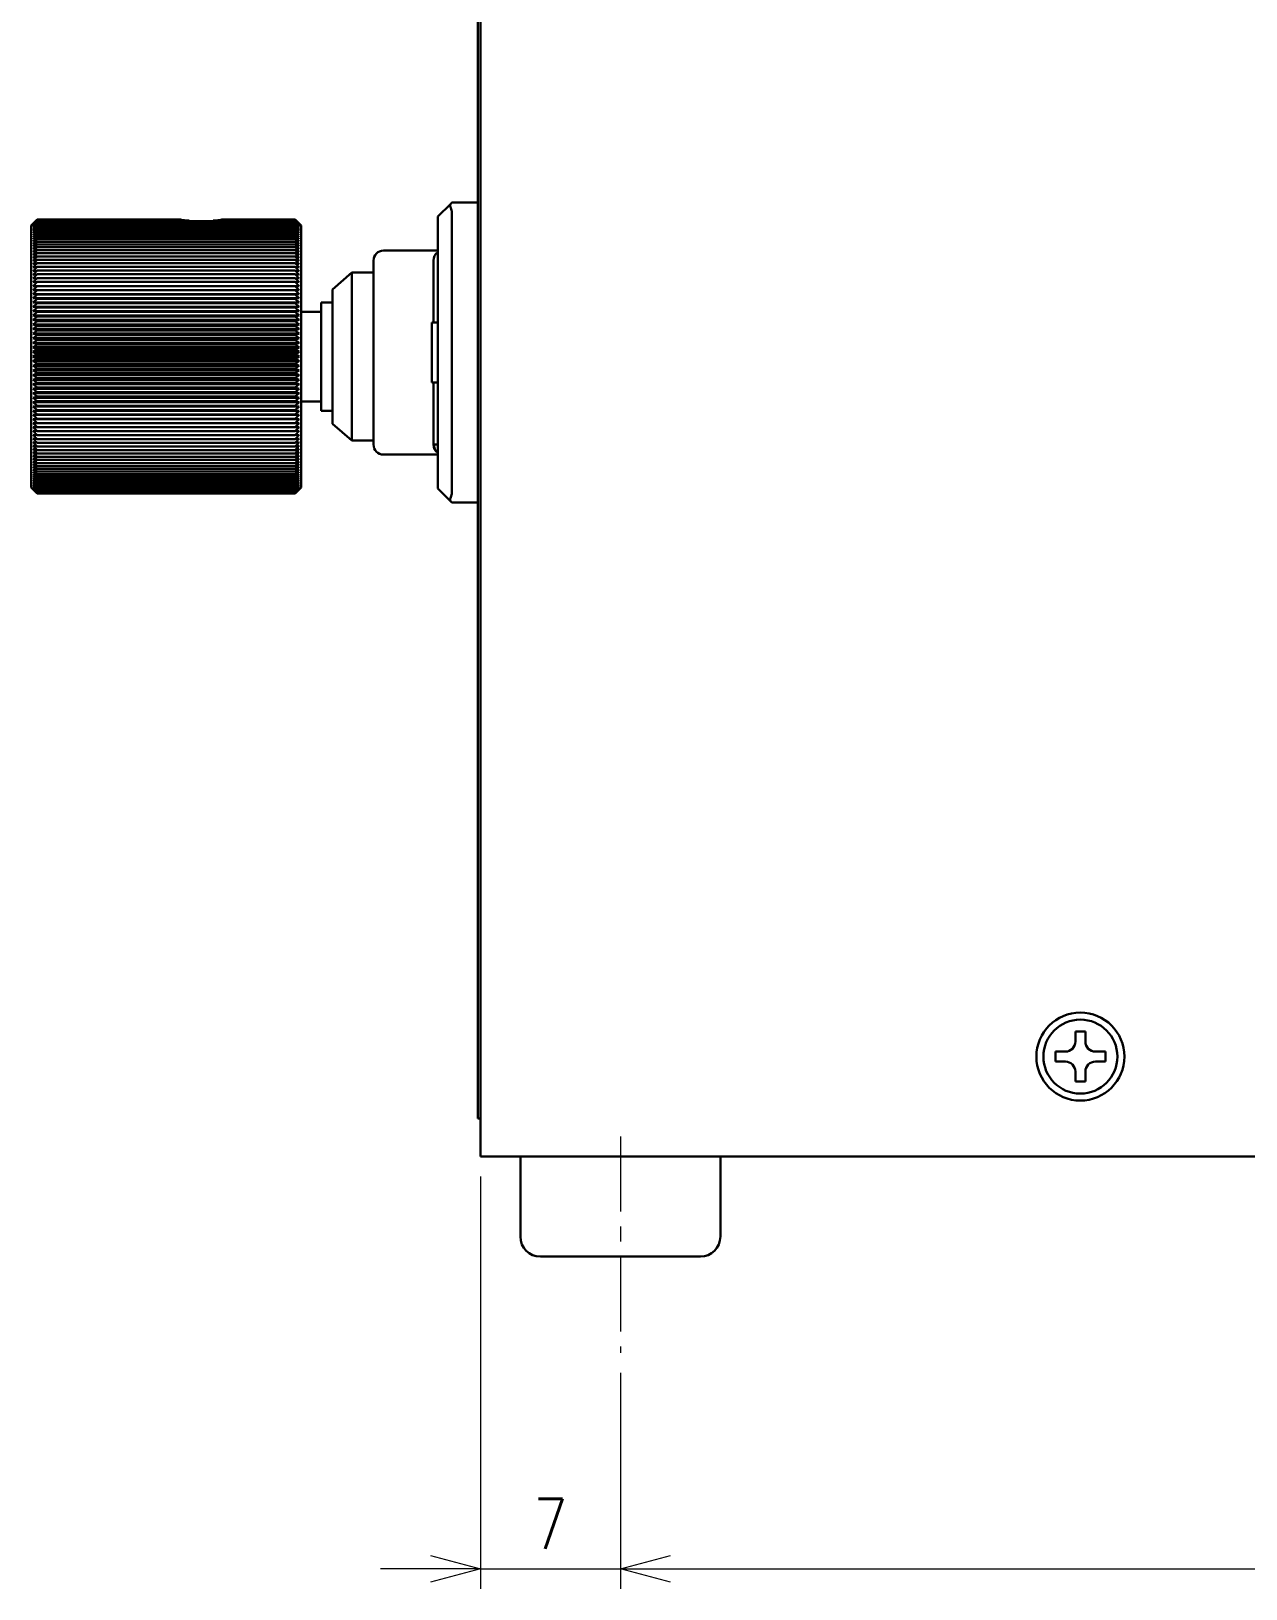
# Model space of a CAD drawing. Header units: millimetres. Extents: x 44 to 347, y 16 to 171.
# Drawn here: x 186.5 to 247.3, y 15.7 to 93.6 of the extents above; entities that cross this region are included whole.
import ezdxf

# ---------------------------------------------------------------- set-up
doc = ezdxf.new("R2010")
doc.units = ezdxf.units.MM
doc.linetypes.add('CENTER', pattern=[2, 1.25, -0.25, 0.25, -0.25])
doc.layers.get('0').update_dxf_attribs({"lineweight": 30})
doc.layers.get('Defpoints').update_dxf_attribs({"lineweight": 9})
doc.layers.add('2KD_寸法１', color=7, linetype='Continuous', lineweight=15)
doc.layers.add('2KD_寸法１ @ 1', color=7, linetype='Continuous', lineweight=15)
doc.styles.get("Standard").update_dxf_attribs({"font": 'simplex.shx', "width": 0.8, "bigfont": 'extfont.shx'})
doc.dimstyles.new('KD-STD', dxfattribs={"dimscale": 0, "dimtxt": 2.5, "dimasz": 2.5, "dimexe": 1, "dimexo": 1, "dimgap": 1, "dimtad": 1, "dimdsep": 46, "dimtxsty": 'Standard', "dimblk": 'OPEN30', "dimcen": 0, "dimadec": 0, "dimazin": 0, "dimtfac": 1, "dimtmove": 0, "dimatfit": 3, "dimldrblk": 'OPEN30', "dimfxl": 1, "dimtolj": 1, "dimtzin": 0, "dimlwd": 15, "dimlwe": 15, "dimarcsym": 0})

# ---------------------------------------------------------------- blocks, each defined once
blk = doc.blocks.new('_Open30')
at = {"lineweight": -2}
for p, q in [((-1, 0.268), (0, 0)), ((0, 0), (-1, -0.268)), ((0, 0), (-1, 0))]:
    blk.add_line(p, q, dxfattribs=at)
blk = doc.blocks.new('*D63')
at = {"layer": '2KD_寸法１', "color": 0, "lineweight": 15}
for p, q in [((208.992, 36.308), (208.992, 15.697)), ((215.992, 26.504), (215.992, 15.697)), ((206.492, 16.697), (203.992, 16.697)), ((208.992, 16.697), (215.992, 16.697)), ((218.492, 16.697), (220.992, 16.697))]:
    blk.add_line(p, q, dxfattribs=at)
at = {"layer": 'Defpoints', "color": 0}
for p in [(208.992, 37.308), (215.992, 27.504), (215.992, 16.697)]:
    blk.add_point(p, dxfattribs=at)
at = {"layer": '2KD_寸法１', "color": 0, "lineweight": 15, "xscale": 2.5, "yscale": 2.5, "zscale": 2.5}
blk.add_blockref('_Open30', (208.992, 16.697), dxfattribs=at)
at = {"layer": '2KD_寸法１', "color": 0, "lineweight": 15, "xscale": 2.5, "yscale": 2.5, "zscale": 2.5, "rotation": 180}
blk.add_blockref('_Open30', (215.992, 16.697), dxfattribs=at)
at = {"layer": '2KD_寸法１', "color": 0, "insert": (212.492, 18.947), "char_height": 2.5, "attachment_point": 5}
blk.add_mtext('\\A1;7', dxfattribs=at)
blk = doc.blocks.new('*D64')
at = {"layer": '2KD_寸法１', "color": 0, "lineweight": 15}
for p, q in [((215.992, 26.504), (215.992, 15.697)), ((321.992, 26.504), (321.992, 15.697)), ((218.492, 16.697), (319.492, 16.697))]:
    blk.add_line(p, q, dxfattribs=at)
at = {"layer": 'Defpoints', "color": 0}
for p in [(215.992, 27.504), (321.992, 27.504), (321.992, 16.697)]:
    blk.add_point(p, dxfattribs=at)
at = {"layer": '2KD_寸法１', "color": 0, "lineweight": 15, "xscale": 2.5, "yscale": 2.5, "zscale": 2.5, "rotation": 180}
blk.add_blockref('_Open30', (215.992, 16.697), dxfattribs=at)
at = {"layer": '2KD_寸法１', "color": 0, "lineweight": 15, "xscale": 2.5, "yscale": 2.5, "zscale": 2.5}
blk.add_blockref('_Open30', (321.992, 16.697), dxfattribs=at)
at = {"layer": '2KD_寸法１', "color": 0, "insert": (268.992, 18.947), "char_height": 2.5, "attachment_point": 5}
blk.add_mtext('\\A1;106', dxfattribs=at)
blk = doc.blocks.new('A$C4C802745')
for p, q in [((-120, -1.2), (-120, -105)), ((-120.125, -102.1), (-120.125, -3.1)), ((-121.482, -57.357), (-122.125, -58)), ((-121.425, -57.3), (-121.482, -57.357)), ((-120.125, -57.3), (-121.425, -57.3)), ((-142.36, -58.35), (-142.46, -58.45)), ((-142.16, -58.151), (-142.36, -58.35)), ((-142.36, -58.354), (-142.16, -58.151)), ((-142.16, -58.159), (-142.36, -58.354)), ((-142.36, -58.366), (-142.16, -58.159)), ((-142.16, -58.176), (-142.36, -58.366)), ((-142.36, -58.386), (-142.16, -58.176)), ((-142.16, -58.201), (-142.36, -58.386)), ((-142.36, -58.415), (-142.16, -58.201)), ((-142.16, -58.234), (-142.36, -58.415)), ((-142.36, -58.451), (-142.16, -58.234)), ((-142.16, -58.276), (-142.36, -58.451)), ((-142.36, -58.495), (-142.16, -58.276)), ((-142.16, -58.326), (-142.36, -58.495)), ((-142.36, -58.548), (-142.16, -58.326)), ((-142.16, -58.383), (-142.36, -58.548)), ((-142.36, -58.608), (-142.16, -58.383)), ((-142.16, -58.151), (-134.978, -58.151)), ((-142.16, -58.159), (-134.92, -58.159)), ((-142.16, -58.176), (-134.793, -58.176)), ((-142.16, -58.201), (-134.555, -58.201)), ((-142.16, -58.234), (-129.26, -58.234)), ((-142.16, -58.276), (-129.26, -58.276)), ((-142.16, -58.326), (-129.26, -58.326)), ((-142.16, -58.383), (-129.26, -58.383)), ((-133.365, -58.201), (-129.26, -58.201)), ((-133.127, -58.176), (-129.26, -58.176)), ((-133, -58.159), (-129.26, -58.159)), ((-132.942, -58.151), (-129.26, -58.151)), ((-129.26, -58.151), (-129.06, -58.354)), ((-129.06, -58.35), (-129.26, -58.151)), ((-129.26, -58.159), (-129.06, -58.366)), ((-129.06, -58.354), (-129.26, -58.159)), ((-129.26, -58.176), (-129.06, -58.386)), ((-129.06, -58.366), (-129.26, -58.176)), ((-129.26, -58.201), (-129.06, -58.415)), ((-129.06, -58.386), (-129.26, -58.201)), ((-129.26, -58.234), (-129.06, -58.451)), ((-129.06, -58.415), (-129.26, -58.234)), ((-129.26, -58.276), (-129.06, -58.495)), ((-129.06, -58.451), (-129.26, -58.276)), ((-129.26, -58.326), (-129.06, -58.548)), ((-129.06, -58.495), (-129.26, -58.326)), ((-129.26, -58.383), (-129.06, -58.608)), ((-129.06, -58.548), (-129.26, -58.383)), ((-128.96, -58.45), (-129.06, -58.35)), ((-122.125, -58), (-122.125, -58.212)), ((-122.125, -71.388), (-122.125, -58.212)), ((-121.425, -57.8), (-121.425, -71.8)), ((-142.46, -71.55), (-142.46, -58.45)), ((-142.16, -58.449), (-142.36, -58.608)), ((-142.36, -58.675), (-142.16, -58.449)), ((-142.16, -58.523), (-142.36, -58.675)), ((-142.36, -58.751), (-142.16, -58.523)), ((-142.16, -58.605), (-142.36, -58.751)), ((-142.36, -58.834), (-142.16, -58.605)), ((-142.16, -58.695), (-142.36, -58.834)), ((-142.36, -58.925), (-142.16, -58.695)), ((-142.16, -58.792), (-142.36, -58.925)), ((-142.36, -59.023), (-142.16, -58.792)), ((-142.16, -58.897), (-142.36, -59.023)), ((-142.36, -59.128), (-142.16, -58.897)), ((-142.16, -59.009), (-142.36, -59.128)), ((-142.36, -59.241), (-142.16, -59.009)), ((-142.16, -59.128), (-142.36, -59.241)), ((-142.36, -59.36), (-142.16, -59.128)), ((-142.16, -58.449), (-129.26, -58.449)), ((-142.16, -58.523), (-129.26, -58.523)), ((-142.16, -58.605), (-129.26, -58.605)), ((-142.16, -58.695), (-129.26, -58.695)), ((-142.16, -58.792), (-129.26, -58.792)), ((-142.16, -58.897), (-129.26, -58.897)), ((-142.16, -59.009), (-129.26, -59.009)), ((-142.16, -59.128), (-129.26, -59.128)), ((-129.26, -58.449), (-129.06, -58.675)), ((-129.06, -58.608), (-129.26, -58.449)), ((-129.26, -58.523), (-129.06, -58.751)), ((-129.06, -58.675), (-129.26, -58.523)), ((-129.26, -58.605), (-129.06, -58.834)), ((-129.06, -58.751), (-129.26, -58.605)), ((-129.26, -58.695), (-129.06, -58.925)), ((-129.06, -58.834), (-129.26, -58.695)), ((-129.26, -58.792), (-129.06, -59.023)), ((-129.06, -58.925), (-129.26, -58.792)), ((-129.26, -58.897), (-129.06, -59.128)), ((-129.06, -59.023), (-129.26, -58.897)), ((-129.26, -59.009), (-129.06, -59.241)), ((-129.06, -59.128), (-129.26, -59.009)), ((-129.26, -59.128), (-129.06, -59.36)), ((-129.06, -59.241), (-129.26, -59.128)), ((-128.96, -58.45), (-128.96, -71.55)), ((-142.16, -59.255), (-142.36, -59.36)), ((-142.36, -59.487), (-142.16, -59.255)), ((-142.16, -59.389), (-142.36, -59.487)), ((-142.36, -59.62), (-142.16, -59.389)), ((-142.16, -59.529), (-142.36, -59.62)), ((-142.36, -59.76), (-142.16, -59.529)), ((-142.16, -59.677), (-142.36, -59.76)), ((-142.36, -59.906), (-142.16, -59.677)), ((-142.16, -59.83), (-142.36, -59.906)), ((-142.36, -60.058), (-142.16, -59.83)), ((-142.16, -59.255), (-129.26, -59.255)), ((-142.16, -59.389), (-129.26, -59.389)), ((-142.16, -59.529), (-129.26, -59.529)), ((-142.16, -59.677), (-129.26, -59.677)), ((-142.16, -59.83), (-129.26, -59.83)), ((-129.26, -59.255), (-129.06, -59.487)), ((-129.06, -59.36), (-129.26, -59.255)), ((-129.26, -59.389), (-129.06, -59.62)), ((-129.06, -59.487), (-129.26, -59.389)), ((-129.26, -59.529), (-129.06, -59.76)), ((-129.06, -59.62), (-129.26, -59.529)), ((-129.26, -59.677), (-129.06, -59.906)), ((-129.06, -59.76), (-129.26, -59.677)), ((-129.26, -59.83), (-129.06, -60.058)), ((-129.06, -59.906), (-129.26, -59.83)), ((-142.16, -59.99), (-142.36, -60.058)), ((-142.36, -60.216), (-142.16, -59.99)), ((-142.16, -60.156), (-142.36, -60.216)), ((-142.36, -60.381), (-142.16, -60.156)), ((-142.16, -60.328), (-142.36, -60.381)), ((-142.36, -60.55), (-142.16, -60.328)), ((-142.16, -60.506), (-142.36, -60.55)), ((-142.36, -60.725), (-142.16, -60.506)), ((-142.16, -60.689), (-142.36, -60.725)), ((-142.36, -60.906), (-142.16, -60.689)), ((-142.16, -59.99), (-129.26, -59.99)), ((-142.16, -60.156), (-129.26, -60.156)), ((-142.16, -60.328), (-129.26, -60.328)), ((-142.16, -60.506), (-129.26, -60.506)), ((-142.16, -60.689), (-129.26, -60.689)), ((-129.26, -59.99), (-129.06, -60.216)), ((-129.06, -60.058), (-129.26, -59.99)), ((-129.26, -60.156), (-129.06, -60.381)), ((-129.06, -60.216), (-129.26, -60.156)), ((-129.26, -60.328), (-129.06, -60.55)), ((-129.06, -60.381), (-129.26, -60.328)), ((-129.26, -60.506), (-129.06, -60.725)), ((-129.06, -60.55), (-129.26, -60.506)), ((-129.26, -60.689), (-129.06, -60.906)), ((-129.06, -60.725), (-129.26, -60.689)), ((-125.342, -60.201), (-125.342, -69.401)), ((-122.346, -60.199), (-122.346, -63.3)), ((-142.16, -60.878), (-142.36, -60.906)), ((-142.36, -61.091), (-142.16, -60.878)), ((-142.16, -61.071), (-142.36, -61.091)), ((-142.36, -61.281), (-142.16, -61.071)), ((-142.16, -61.269), (-142.36, -61.281)), ((-142.36, -61.476), (-142.16, -61.269)), ((-142.16, -61.472), (-142.36, -61.476)), ((-142.36, -61.675), (-142.16, -61.472)), ((-142.16, -60.878), (-129.26, -60.878)), ((-142.16, -61.071), (-129.26, -61.071)), ((-142.16, -61.269), (-129.26, -61.269)), ((-142.16, -61.472), (-129.26, -61.472)), ((-129.26, -60.878), (-129.06, -61.091)), ((-129.06, -60.906), (-129.26, -60.878)), ((-129.26, -61.071), (-129.06, -61.281)), ((-129.06, -61.091), (-129.26, -61.071)), ((-129.26, -61.269), (-129.06, -61.476)), ((-129.06, -61.281), (-129.26, -61.269)), ((-129.26, -61.472), (-129.06, -61.675)), ((-129.06, -61.476), (-129.26, -61.472)), ((-126.42, -60.8), (-127.4, -61.64)), ((-125.342, -60.8), (-126.42, -60.8)), ((-126.42, -60.8), (-126.42, -69.2)), ((-142.16, -61.679), (-142.36, -61.675)), ((-142.36, -61.675), (-129.06, -61.675)), ((-142.36, -61.878), (-142.16, -61.679)), ((-142.16, -61.89), (-142.36, -61.878)), ((-142.36, -61.878), (-129.06, -61.878)), ((-142.36, -62.085), (-142.16, -61.89)), ((-142.16, -62.105), (-142.36, -62.085)), ((-142.36, -62.085), (-129.06, -62.085)), ((-142.36, -62.295), (-142.16, -62.105)), ((-142.16, -62.323), (-142.36, -62.295)), ((-142.36, -62.295), (-129.06, -62.295)), ((-142.16, -61.679), (-129.26, -61.679)), ((-142.16, -61.89), (-129.26, -61.89)), ((-142.16, -62.105), (-129.26, -62.105)), ((-129.06, -61.675), (-129.26, -61.679)), ((-129.26, -61.679), (-129.06, -61.878)), ((-129.06, -61.878), (-129.26, -61.89)), ((-129.26, -61.89), (-129.06, -62.085)), ((-129.06, -62.085), (-129.26, -62.105)), ((-129.26, -62.105), (-129.06, -62.295)), ((-129.06, -62.295), (-129.26, -62.323)), ((-127.4, -62.29), (-127.96, -62.29)), ((-127.96, -62.29), (-127.96, -67.71)), ((-127.4, -61.64), (-127.4, -68.36)), ((-142.36, -62.509), (-142.16, -62.323)), ((-142.16, -62.545), (-142.36, -62.509)), ((-142.36, -62.509), (-129.06, -62.509)), ((-142.36, -62.726), (-142.16, -62.545)), ((-142.16, -62.77), (-142.36, -62.726)), ((-142.36, -62.726), (-129.06, -62.726)), ((-142.36, -62.945), (-142.16, -62.77)), ((-142.16, -62.997), (-142.36, -62.945)), ((-142.36, -62.945), (-129.06, -62.945)), ((-142.36, -63.167), (-142.16, -62.997)), ((-142.16, -62.323), (-129.26, -62.323)), ((-142.16, -62.545), (-129.26, -62.545)), ((-142.16, -62.77), (-129.26, -62.77)), ((-142.16, -62.997), (-129.26, -62.997)), ((-129.26, -62.323), (-129.06, -62.509)), ((-129.06, -62.509), (-129.26, -62.545)), ((-129.26, -62.545), (-129.06, -62.726)), ((-129.06, -62.726), (-129.26, -62.77)), ((-129.26, -62.77), (-129.06, -62.945)), ((-129.06, -62.945), (-129.26, -62.997)), ((-129.26, -62.997), (-129.06, -63.167)), ((-127.96, -62.76), (-128.96, -62.76)), ((-142.16, -63.227), (-142.36, -63.167)), ((-142.36, -63.167), (-129.06, -63.167)), ((-142.36, -63.391), (-142.16, -63.227)), ((-142.16, -63.459), (-142.36, -63.391)), ((-142.36, -63.391), (-129.06, -63.391)), ((-142.36, -63.617), (-142.16, -63.459)), ((-142.16, -63.693), (-142.36, -63.617)), ((-142.36, -63.617), (-129.06, -63.617)), ((-142.36, -63.845), (-142.16, -63.693)), ((-142.16, -63.928), (-142.36, -63.845)), ((-142.36, -63.845), (-129.06, -63.845)), ((-142.16, -63.227), (-129.26, -63.227)), ((-142.16, -63.459), (-129.26, -63.459)), ((-142.16, -63.693), (-129.26, -63.693)), ((-129.06, -63.167), (-129.26, -63.227)), ((-129.26, -63.227), (-129.06, -63.391)), ((-129.06, -63.391), (-129.26, -63.459)), ((-129.26, -63.459), (-129.06, -63.617)), ((-129.06, -63.617), (-129.26, -63.693)), ((-129.26, -63.693), (-129.06, -63.845)), ((-129.06, -63.845), (-129.26, -63.928)), ((-122.125, -63.3), (-122.425, -63.3)), ((-122.425, -63.55), (-122.425, -63.3)), ((-122.425, -63.55), (-122.425, -66.05)), ((-142.36, -64.074), (-142.16, -63.928)), ((-142.16, -64.165), (-142.36, -64.074)), ((-142.36, -64.074), (-129.06, -64.074)), ((-142.36, -64.305), (-142.16, -64.165)), ((-142.16, -64.403), (-142.36, -64.305)), ((-142.36, -64.305), (-129.06, -64.305)), ((-142.36, -64.536), (-142.16, -64.403)), ((-142.16, -64.641), (-142.36, -64.536)), ((-142.36, -64.536), (-129.06, -64.536)), ((-142.36, -64.768), (-142.16, -64.641)), ((-142.16, -63.928), (-129.26, -63.928)), ((-142.16, -64.165), (-129.26, -64.165)), ((-142.16, -64.403), (-129.26, -64.403)), ((-142.16, -64.641), (-129.26, -64.641)), ((-129.26, -63.928), (-129.06, -64.074)), ((-129.06, -64.074), (-129.26, -64.165)), ((-129.26, -64.165), (-129.06, -64.305)), ((-129.06, -64.305), (-129.26, -64.403)), ((-129.26, -64.403), (-129.06, -64.536)), ((-129.06, -64.536), (-129.26, -64.641)), ((-129.26, -64.641), (-129.06, -64.768)), ((-142.16, -64.88), (-142.36, -64.768)), ((-142.36, -64.768), (-129.06, -64.768)), ((-142.36, -65), (-142.16, -64.88)), ((-142.16, -65.12), (-142.36, -65)), ((-142.36, -65), (-129.06, -65)), ((-142.36, -65.232), (-142.16, -65.12)), ((-142.36, -65.232), (-129.06, -65.232)), ((-142.16, -65.359), (-142.36, -65.232)), ((-142.36, -65.464), (-142.16, -65.359)), ((-142.16, -64.88), (-129.26, -64.88)), ((-142.16, -65.12), (-129.26, -65.12)), ((-142.16, -65.359), (-129.26, -65.359)), ((-129.06, -64.768), (-129.26, -64.88)), ((-129.26, -64.88), (-129.06, -65)), ((-129.06, -65), (-129.26, -65.12)), ((-129.26, -65.12), (-129.06, -65.232)), ((-129.06, -65.232), (-129.26, -65.359)), ((-129.26, -65.359), (-129.06, -65.464)), ((-142.16, -65.597), (-142.36, -65.464)), ((-142.36, -65.464), (-129.06, -65.464)), ((-142.36, -65.695), (-142.16, -65.597)), ((-142.16, -65.835), (-142.36, -65.695)), ((-142.36, -65.695), (-129.06, -65.695)), ((-142.36, -65.926), (-142.16, -65.835)), ((-142.16, -66.072), (-142.36, -65.926)), ((-142.36, -65.926), (-129.06, -65.926)), ((-142.36, -66.155), (-142.16, -66.072)), ((-142.16, -66.307), (-142.36, -66.155)), ((-142.36, -66.155), (-129.06, -66.155)), ((-142.16, -65.597), (-129.26, -65.597)), ((-142.16, -65.835), (-129.26, -65.835)), ((-142.16, -66.072), (-129.26, -66.072)), ((-129.06, -65.464), (-129.26, -65.597)), ((-129.26, -65.597), (-129.06, -65.695)), ((-129.06, -65.695), (-129.26, -65.835)), ((-129.26, -65.835), (-129.06, -65.926)), ((-129.06, -65.926), (-129.26, -66.072)), ((-129.26, -66.072), (-129.06, -66.155)), ((-129.06, -66.155), (-129.26, -66.307)), ((-122.425, -66.05), (-122.425, -66.3)), ((-142.36, -66.383), (-142.16, -66.307)), ((-142.16, -66.541), (-142.36, -66.383)), ((-142.36, -66.383), (-129.06, -66.383)), ((-142.36, -66.609), (-142.16, -66.541)), ((-142.16, -66.773), (-142.36, -66.609)), ((-142.36, -66.609), (-129.06, -66.609)), ((-142.36, -66.833), (-142.16, -66.773)), ((-142.16, -67.003), (-142.36, -66.833)), ((-142.36, -66.833), (-129.06, -66.833)), ((-142.16, -66.307), (-129.26, -66.307)), ((-142.16, -66.541), (-129.26, -66.541)), ((-142.16, -66.773), (-129.26, -66.773)), ((-129.26, -66.307), (-129.06, -66.383)), ((-129.06, -66.383), (-129.26, -66.541)), ((-129.26, -66.541), (-129.06, -66.609)), ((-129.06, -66.609), (-129.26, -66.773)), ((-129.26, -66.773), (-129.06, -66.833)), ((-129.06, -66.833), (-129.26, -67.003)), ((-122.425, -66.3), (-122.125, -66.3)), ((-122.346, -66.3), (-122.346, -69.399)), ((-142.36, -67.055), (-142.16, -67.003)), ((-142.16, -67.23), (-142.36, -67.055)), ((-142.36, -67.055), (-129.06, -67.055)), ((-142.36, -67.274), (-142.16, -67.23)), ((-142.16, -67.455), (-142.36, -67.274)), ((-142.36, -67.274), (-129.06, -67.274)), ((-142.36, -67.491), (-142.16, -67.455)), ((-142.16, -67.677), (-142.36, -67.491)), ((-142.36, -67.491), (-129.06, -67.491)), ((-142.36, -67.705), (-142.16, -67.677)), ((-142.16, -67.895), (-142.36, -67.705)), ((-142.36, -67.705), (-129.06, -67.705)), ((-142.16, -67.003), (-129.26, -67.003)), ((-142.16, -67.23), (-129.26, -67.23)), ((-142.16, -67.455), (-129.26, -67.455)), ((-142.16, -67.677), (-129.26, -67.677)), ((-129.26, -67.003), (-129.06, -67.055)), ((-129.06, -67.055), (-129.26, -67.23)), ((-129.26, -67.23), (-129.06, -67.274)), ((-129.06, -67.274), (-129.26, -67.455)), ((-129.26, -67.455), (-129.06, -67.491)), ((-129.06, -67.491), (-129.26, -67.677)), ((-129.26, -67.677), (-129.06, -67.705)), ((-129.06, -67.705), (-129.26, -67.895)), ((-128.96, -67.24), (-127.96, -67.24)), ((-127.96, -67.71), (-127.4, -67.71)), ((-142.36, -67.915), (-142.16, -67.895)), ((-142.16, -68.11), (-142.36, -67.915)), ((-142.36, -67.915), (-129.06, -67.915)), ((-142.36, -68.122), (-142.16, -68.11)), ((-142.16, -68.321), (-142.36, -68.122)), ((-142.36, -68.122), (-129.06, -68.122)), ((-142.36, -68.325), (-142.16, -68.321)), ((-142.16, -68.528), (-142.36, -68.325)), ((-142.36, -68.325), (-129.06, -68.325)), ((-142.36, -68.524), (-142.16, -68.528)), ((-142.16, -68.731), (-142.36, -68.524)), ((-142.16, -67.895), (-129.26, -67.895)), ((-142.16, -68.11), (-129.26, -68.11)), ((-142.16, -68.321), (-129.26, -68.321)), ((-142.16, -68.528), (-129.26, -68.528)), ((-129.26, -67.895), (-129.06, -67.915)), ((-129.06, -67.915), (-129.26, -68.11)), ((-129.26, -68.11), (-129.06, -68.122)), ((-129.06, -68.122), (-129.26, -68.321)), ((-129.26, -68.321), (-129.06, -68.325)), ((-129.06, -68.325), (-129.26, -68.528)), ((-129.06, -68.524), (-129.26, -68.731)), ((-129.26, -68.528), (-129.06, -68.524)), ((-127.4, -68.36), (-126.42, -69.2)), ((-142.36, -68.719), (-142.16, -68.731)), ((-142.16, -68.929), (-142.36, -68.719)), ((-142.36, -68.909), (-142.16, -68.929)), ((-142.16, -69.122), (-142.36, -68.909)), ((-142.36, -69.094), (-142.16, -69.122)), ((-142.16, -69.311), (-142.36, -69.094)), ((-142.36, -69.275), (-142.16, -69.311)), ((-142.16, -69.494), (-142.36, -69.275)), ((-142.16, -68.731), (-129.26, -68.731)), ((-142.16, -68.929), (-129.26, -68.929)), ((-142.16, -69.122), (-129.26, -69.122)), ((-142.16, -69.311), (-129.26, -69.311)), ((-129.06, -68.719), (-129.26, -68.929)), ((-129.26, -68.731), (-129.06, -68.719)), ((-129.06, -68.909), (-129.26, -69.122)), ((-129.26, -68.929), (-129.06, -68.909)), ((-129.06, -69.094), (-129.26, -69.311)), ((-129.26, -69.122), (-129.06, -69.094)), ((-129.06, -69.275), (-129.26, -69.494)), ((-129.26, -69.311), (-129.06, -69.275)), ((-126.42, -69.2), (-125.342, -69.2)), ((-142.36, -69.45), (-142.16, -69.494)), ((-142.16, -69.672), (-142.36, -69.45)), ((-142.36, -69.619), (-142.16, -69.672)), ((-142.16, -69.844), (-142.36, -69.619)), ((-142.36, -69.784), (-142.16, -69.844)), ((-142.16, -70.01), (-142.36, -69.784)), ((-142.36, -69.942), (-142.16, -70.01)), ((-142.16, -70.17), (-142.36, -69.942)), ((-142.16, -69.494), (-129.26, -69.494)), ((-142.16, -69.672), (-129.26, -69.672)), ((-142.16, -69.844), (-129.26, -69.844)), ((-142.16, -70.01), (-129.26, -70.01)), ((-129.06, -69.45), (-129.26, -69.672)), ((-129.26, -69.494), (-129.06, -69.45)), ((-129.06, -69.619), (-129.26, -69.844)), ((-129.26, -69.672), (-129.06, -69.619)), ((-129.06, -69.784), (-129.26, -70.01)), ((-129.26, -69.844), (-129.06, -69.784)), ((-129.06, -69.942), (-129.26, -70.17)), ((-129.26, -70.01), (-129.06, -69.942)), ((-122.225, -69.901), (-124.842, -69.901)), ((-122.125, -69.399), (-122.346, -69.399)), ((-122.331, -69.399), (-122.331, -69.399)), ((-142.36, -70.094), (-142.16, -70.17)), ((-142.16, -70.323), (-142.36, -70.094)), ((-142.36, -70.24), (-142.16, -70.323)), ((-142.16, -70.471), (-142.36, -70.24)), ((-142.36, -70.38), (-142.16, -70.471)), ((-142.16, -70.611), (-142.36, -70.38)), ((-142.36, -70.513), (-142.16, -70.611)), ((-142.16, -70.745), (-142.36, -70.513)), ((-142.36, -70.64), (-142.16, -70.745)), ((-142.16, -70.872), (-142.36, -70.64)), ((-142.36, -70.759), (-142.16, -70.872)), ((-142.16, -70.991), (-142.36, -70.759)), ((-142.36, -70.872), (-142.16, -70.991)), ((-142.16, -71.103), (-142.36, -70.872)), ((-142.16, -70.17), (-129.26, -70.17)), ((-142.16, -70.323), (-129.26, -70.323)), ((-142.16, -70.471), (-129.26, -70.471)), ((-142.16, -70.611), (-129.26, -70.611)), ((-142.16, -70.745), (-129.26, -70.745)), ((-142.16, -70.872), (-129.26, -70.872)), ((-129.06, -70.094), (-129.26, -70.323)), ((-129.26, -70.17), (-129.06, -70.094)), ((-129.06, -70.24), (-129.26, -70.471)), ((-129.26, -70.323), (-129.06, -70.24)), ((-129.06, -70.38), (-129.26, -70.611)), ((-129.26, -70.471), (-129.06, -70.38)), ((-129.06, -70.513), (-129.26, -70.745)), ((-129.26, -70.611), (-129.06, -70.513)), ((-129.06, -70.64), (-129.26, -70.872)), ((-129.26, -70.745), (-129.06, -70.64)), ((-129.06, -70.759), (-129.26, -70.991)), ((-129.26, -70.872), (-129.06, -70.759)), ((-129.06, -70.872), (-129.26, -71.103)), ((-129.26, -70.991), (-129.06, -70.872)), ((-142.46, -71.55), (-142.36, -71.65)), ((-142.36, -70.977), (-142.16, -71.103)), ((-142.16, -71.208), (-142.36, -70.977)), ((-142.36, -71.075), (-142.16, -71.208)), ((-142.16, -71.305), (-142.36, -71.075)), ((-142.36, -71.166), (-142.16, -71.305)), ((-142.16, -71.395), (-142.36, -71.166)), ((-142.36, -71.249), (-142.16, -71.395)), ((-142.16, -71.477), (-142.36, -71.249)), ((-142.36, -71.325), (-142.16, -71.477)), ((-142.16, -71.551), (-142.36, -71.325)), ((-142.36, -71.392), (-142.16, -71.551)), ((-142.16, -71.617), (-142.36, -71.392)), ((-142.36, -71.452), (-142.16, -71.617)), ((-142.16, -71.674), (-142.36, -71.452)), ((-142.36, -71.505), (-142.16, -71.674)), ((-142.16, -71.724), (-142.36, -71.505)), ((-142.36, -71.549), (-142.16, -71.724)), ((-142.16, -71.766), (-142.36, -71.549)), ((-142.36, -71.585), (-142.16, -71.766)), ((-142.16, -71.799), (-142.36, -71.585)), ((-142.36, -71.614), (-142.16, -71.799)), ((-142.16, -71.824), (-142.36, -71.614)), ((-142.36, -71.634), (-142.16, -71.824)), ((-142.16, -71.841), (-142.36, -71.634)), ((-142.36, -71.646), (-142.16, -71.841)), ((-142.16, -71.849), (-142.36, -71.646)), ((-142.36, -71.65), (-142.16, -71.849)), ((-142.16, -70.991), (-129.26, -70.991)), ((-142.16, -71.103), (-129.26, -71.103)), ((-142.16, -71.208), (-129.26, -71.208)), ((-142.16, -71.305), (-129.26, -71.305)), ((-142.16, -71.395), (-129.26, -71.395)), ((-142.16, -71.477), (-129.26, -71.477)), ((-142.16, -71.551), (-129.26, -71.551)), ((-142.16, -71.617), (-129.26, -71.617)), ((-129.06, -70.977), (-129.26, -71.208)), ((-129.26, -71.103), (-129.06, -70.977)), ((-129.06, -71.075), (-129.26, -71.305)), ((-129.26, -71.208), (-129.06, -71.075)), ((-129.06, -71.166), (-129.26, -71.395)), ((-129.26, -71.305), (-129.06, -71.166)), ((-129.06, -71.249), (-129.26, -71.477)), ((-129.26, -71.395), (-129.06, -71.249)), ((-129.06, -71.325), (-129.26, -71.551)), ((-129.26, -71.477), (-129.06, -71.325)), ((-129.06, -71.392), (-129.26, -71.617)), ((-129.26, -71.551), (-129.06, -71.392)), ((-129.06, -71.452), (-129.26, -71.674)), ((-129.26, -71.617), (-129.06, -71.452)), ((-129.06, -71.505), (-129.26, -71.724)), ((-129.26, -71.674), (-129.06, -71.505)), ((-129.06, -71.549), (-129.26, -71.766)), ((-129.26, -71.724), (-129.06, -71.549)), ((-129.06, -71.585), (-129.26, -71.799)), ((-129.26, -71.766), (-129.06, -71.585)), ((-129.06, -71.614), (-129.26, -71.824)), ((-129.26, -71.799), (-129.06, -71.614)), ((-129.06, -71.634), (-129.26, -71.841)), ((-129.26, -71.824), (-129.06, -71.634)), ((-129.06, -71.646), (-129.26, -71.849)), ((-129.26, -71.841), (-129.06, -71.646)), ((-129.26, -71.849), (-129.06, -71.65)), ((-129.06, -71.65), (-128.96, -71.55)), ((-122.125, -71.6), (-122.125, -71.388)), ((-122.125, -71.6), (-121.482, -72.243)), ((-142.16, -71.674), (-129.26, -71.674)), ((-142.16, -71.724), (-129.26, -71.724)), ((-142.16, -71.766), (-129.26, -71.766)), ((-142.16, -71.799), (-129.26, -71.799)), ((-142.16, -71.824), (-129.26, -71.824)), ((-142.16, -71.841), (-129.26, -71.841)), ((-142.16, -71.849), (-129.26, -71.849)), ((-121.482, -72.243), (-121.425, -72.3)), ((-121.425, -72.3), (-120.125, -72.3)), ((-89.75, -98.75), (-90.25, -98.75)), ((-90.25, -98.75), (-90.25, -99.25)), ((-89.75, -99.25), (-89.75, -98.75)), ((-90.75, -99.75), (-91.25, -99.75)), ((-91.25, -99.75), (-91.25, -100.25)), ((-91.25, -100.25), (-90.75, -100.25)), ((-88.75, -99.75), (-89.25, -99.75)), ((-89.25, -100.25), (-88.75, -100.25)), ((-88.75, -100.25), (-88.75, -99.75)), ((-90.25, -100.75), (-90.25, -101.25)), ((-89.75, -101.25), (-89.75, -100.75)), ((-90.25, -101.25), (-89.75, -101.25)), ((-120.125, -103.1), (-120, -103.1)), ((-120, -105), (0, -105)), ((-118, -105), (-118, -109)), ((-108, -109), (-108, -105)), ((-109, -110), (-117, -110))]:
    blk.add_line(p, q)
for radius in [2.2, 1.85]:
    blk.add_circle((-90, -100), radius)
for centre, radius, start, end in [((-121.925, -57.8), 0.5, 0, 27.5424), ((-124.842, -60.201), 0.5, 90.01616, 180), ((-121.846, -60.199), 0.5, 123.88072, 180), ((-124.842, -69.401), 0.5, 180, 269.98384), ((-121.846, -69.399), 0.5, 179.99332, 236.05907), ((-121.831, -69.399), 0.5, 180, 233.99495), ((-121.925, -71.8), 0.5, 332.4576, 0), ((-90.75, -99.25), 0.5, 270, 0), ((-89.25, -99.25), 0.5, 180, 270), ((-90.75, -100.75), 0.5, 0, 90), ((-89.25, -100.75), 0.5, 90, 180), ((-117, -109), 1, 180, 270), ((-109, -109), 1, 270, 0)]:
    blk.add_arc(centre, radius, start, end)
for points, knots in [([(-121.482, -57.357), (-121.493, -57.373), (-121.516, -57.405), (-121.517, -57.481), (-121.494, -57.538), (-121.482, -57.569)], [0, 0, 0, 0, 0.321901, 0.643758, 1, 1, 1, 1]), ([(-124.842, -59.701), (-124.361, -59.701), (-123.394, -59.7), (-122.497, -59.7), (-122.232, -59.7), (-122.125, -59.699)], [0, 0, 0, 0, 0.370659, 0.745563, 1, 1, 1, 1]), ([(-124.842, -69.901), (-124.361, -69.901), (-123.394, -69.9), (-122.497, -69.9), (-122.232, -69.9), (-122.125, -69.899)], [0, 0, 0, 0, 0.370659, 0.745563, 1, 1, 1, 1]), ([(-121.482, -72.031), (-121.493, -72.059), (-121.516, -72.113), (-121.517, -72.191), (-121.494, -72.225), (-121.482, -72.243)], [0, 0, 0, 0, 0.321901, 0.643758, 1, 1, 1, 1]), ([(-120.125, -103.1), (-120.125, -103.081), (-120.125, -103.043), (-120.125, -102.776), (-120.125, -102.45), (-120.125, -102.218), (-120.125, -102.1)], [0, 0, 0, 0, 0.283774, 0.557951, 0.775038, 1, 1, 1, 1])]:
    blk.add_open_spline(points, degree=3, knots=knots)

msp = doc.modelspace()

# ---------------------------------------------------------------- linework, layer by layer
at = {"layer": '2KD_寸法１', "linetype": 'CENTER', "ltscale": 3}
msp.add_line((215.992, 38.308), (215.992, 27.504), dxfattribs=at)

# ---------------------------------------------------------------- block references
msp.add_blockref('A$C4C802745', (328.992, 142.308))

# ---------------------------------------------------------------- dimensions: what is measured, and where the dimension line sits
at = {"layer": '2KD_寸法１ @ 1'}
for base, p1, p2, picture, middle in [((215.992, 16.697), (208.992, 37.308), (215.992, 27.504), '*D63', (212.492, 18.947)), ((321.992, 16.697), (215.992, 27.504), (321.992, 27.504), '*D64', (268.992, 18.947))]:
    dim = msp.add_linear_dim(base=base, p1=p1, p2=p2, dimstyle='KD-STD', override={"dimscale": 1, "dimtix": 0, "dimtofl": 1, "dimtmove": 0, "dimatfit": 3}, dxfattribs=at)
    dim.commit()
    dim.dimension.update_dxf_attribs({"geometry": picture, "text_midpoint": middle})

doc.saveas('drawing.dxf')
